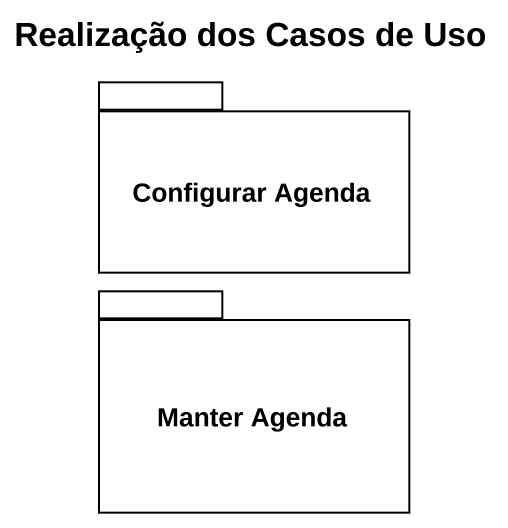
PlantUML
@startuml
title Realização dos Casos de Uso
package "Configurar Agenda" as Configurar_Agenda {
}
package "Manter Agenda" as Manter_Agenda {
}
@enduml
